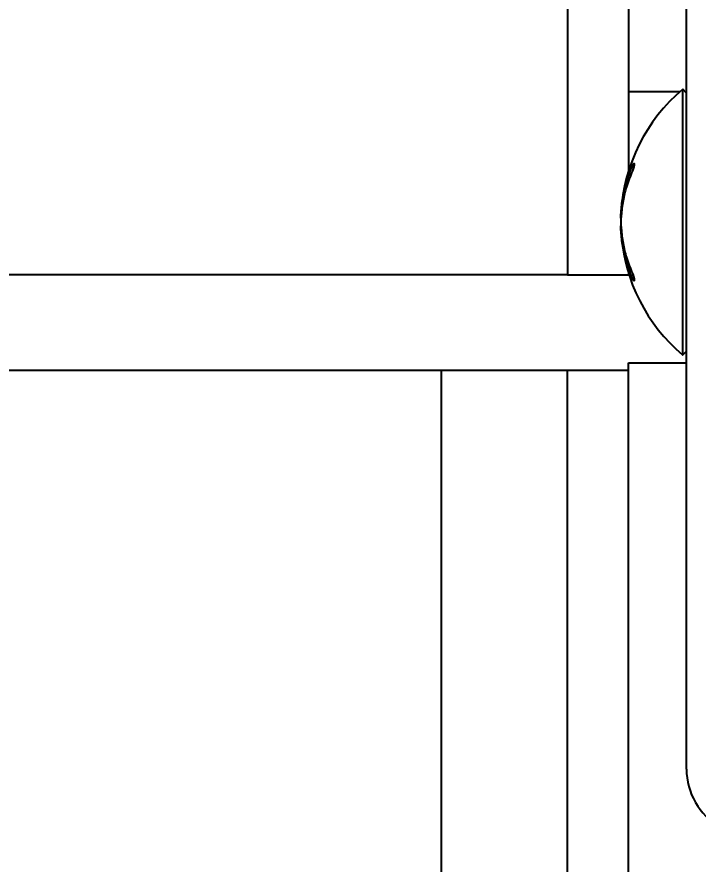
# Model space of a CAD drawing. Header units: millimetres. Extents: x 1293 to 41893, y 1011 to 26911.
# Drawn here: x 17958.5 to 18029.6, y 14595.3 to 14683.7 of the extents above; entities that cross this region are included whole.
import ezdxf

# ---------------------------------------------------------------- set-up
doc = ezdxf.new("R2010")
doc.units = ezdxf.units.MM
doc.header["$LTSCALE"] = 50
for name, color, linetype in [('CAPA_1', 7, 'Continuous'), ('CLIP_BAR', 5, 'Continuous'), ('PASILLOS', 2, 'Continuous')]:
    doc.layers.add(name, color=color, linetype=linetype)
doc.styles.add('SLDTEXTSTYLE0', font='TXT', dxfattribs={"width": 0.75})
doc.dimstyles.new('SLDDIMSTYLE0', dxfattribs={"dimtxt": 100, "dimasz": 100, "dimexe": 0, "dimexo": 0.0625, "dimgap": 25, "dimtad": 2, "dimdec": 0, "dimrnd": 1e-09, "dimzin": 12, "dimdsep": 46, "dimtxsty": 'SLDTEXTSTYLE0', "dimsah": 1, "dimcen": 0.09, "dimadec": 0, "dimazin": 3, "dimtfac": 1, "dimtdec": 0, "dimtofl": 0, "dimtmove": 0, "dimatfit": 3, "dimfxl": 1, "dimfrac": 2, "dimtolj": 1, "dimtzin": 12, "dimarcsym": 0})

# ---------------------------------------------------------------- blocks, each defined once
blk = doc.blocks.new('_D_14')
at = {"layer": 'CAPA_1', "transparency": 16777216}
for p, q in [((18071.792, 17936.065), (18755.522, 17936.065)), ((18705.522, 17936.065), (18705.522, 13669.207)), ((18071.317, 13669.207), (18755.522, 13669.207))]:
    blk.add_line(p, q, dxfattribs=at)
for points in [[(18705.522, 17936.065), (18690.137, 17836.065), (18720.907, 17836.065)], [(18705.522, 13669.207), (18720.907, 13769.207), (18690.137, 13769.207)]]:
    blk.add_solid(points, dxfattribs=at)
at = {"layer": 'CAPA_1', "transparency": 16777216, "insert": (18576.615, 15654.859), "char_height": 100, "attachment_point": 1, "rotation": 90, "style": 'SLDTEXTSTYLE0'}
blk.add_mtext('4267', dxfattribs=at)

msp = doc.modelspace()

# ---------------------------------------------------------------- linework, layer by layer
at = {"color": 7, "linetype": 'Continuous', "lineweight": 25}
for p, q in [((18015.9628232, 16948.440389), (18015.9628232, 14656.832389)), ((18022.3128232, 16938.9467784), (18022.3128232, 14667.6449997)), ((18022.3128232, 14656.9952784), (18022.3128232, 14656.832389)), ((18015.9628232, 14656.832389), (10191.3758232, 14656.832389)), ((18015.9628232, 14656.832389), (18022.3128232, 14656.832389))]:
    msp.add_line(p, q, dxfattribs=at)
at = {"layer": 'CLIP_BAR', "linetype": 'Continuous', "lineweight": 25}
for p, q in [((18028.3688232, 14605.245389), (18028.3688232, 14718.315389)), ((18028.3688232, 14675.782139), (18027.9774057, 14676.1735565)), ((18027.9774057, 14648.4667215), (18027.9774057, 14676.1735565)), ((18022.9619285, 14668.1190333), (18022.7249876, 14668.2016694)), ((18022.960263, 14656.5167448), (18022.7232985, 14656.4340445)), ((18027.9774057, 14648.4667215), (18028.3688232, 14648.858139))]:
    msp.add_line(p, q, dxfattribs=at)
for centre, radius, start, end in [((18039.5889684, 14662.320139), 18.0781452, 130.071396495, 176.827505141), ((18028.1148232, 14675.959939), 0.254, 122.752675764, 130.071396496), ((18039.5889684, 14662.320139), 18.0781452, 176.827505141, 184.063480468), ((18039.5889684, 14662.320139), 18.0781452, 184.063480468, 229.928603505), ((18028.1148232, 14648.680339), 0.254, 229.928603505, 237.247324236), ((18035.3338232, 14605.245389), 6.965, 180, 239.871682504)]:
    msp.add_arc(centre, radius, start, end, dxfattribs=at)
for points, knots in [([(18022.7249876, 14668.2016694), (18022.7486236, 14668.2494635), (18022.7841537, 14668.3213085), (18022.8282078, 14668.3925566), (18022.8667516, 14668.4367879), (18022.8994591, 14668.4347349), (18022.9142716, 14668.3803887), (18022.9122785, 14668.3063921), (18022.9025751, 14668.2384471), (18022.8842331, 14668.1582833), (18022.8301249, 14667.9685392), (18022.7717231, 14667.8037489), (18022.724207, 14667.6696744)], [0, 0, 0, 0, 0.1233524476, 0.1854260276, 0.2439658661, 0.3733248258, 0.5051333537, 0.5686087787, 0.6258152448, 0.6800887999, 0.7397181001, 1, 1, 1, 1]), ([(18022.724207, 14667.6696744), (18022.5036897, 14667.1208138), (18022.0900178, 14666.0911971), (18021.7082951, 14664.5218533), (18021.6030175, 14663.503144), (18021.5501272, 14662.9913558)], [0, 0, 0, 0, 0.3622869742, 0.6796201183, 1, 1, 1, 1]), ([(18021.5509813, 14663.5223933), (18021.6042239, 14664.0364052), (18021.7131817, 14665.0882993), (18022.1011374, 14666.6573129), (18022.5160029, 14667.6843226), (18022.7249876, 14668.2016694)], [0, 0, 0, 0, 0.32168253469, 0.65830376378, 1, 1, 1, 1]), ([(18021.5501272, 14662.9913558), (18021.5460864, 14662.9397429), (18021.5399077, 14662.860822), (18021.5330122, 14662.7831765), (18021.5267045, 14662.7333387), (18021.5210372, 14662.7303978), (18021.5188864, 14662.7819906), (18021.5195661, 14662.8561185), (18021.5212034, 14662.9245062), (18021.5239745, 14663.0079734), (18021.5317493, 14663.2061768), (18021.5423809, 14663.3809836), (18021.5509813, 14663.5223933)], [0, 0, 0, 0, 0.123368602, 0.1886422488, 0.2439426824, 0.3732877385, 0.5051248159, 0.5674942331, 0.6258510014, 0.6783000254, 0.7397612934, 1, 1, 1, 1]), ([(18021.5505332, 14661.1251331), (18021.5464877, 14661.1877645), (18021.5403011, 14661.2835434), (18021.5333654, 14661.4159949), (18021.526988, 14661.55086), (18021.5211877, 14661.7051852), (18021.5188772, 14661.8275425), (18021.5194264, 14661.8913649), (18021.5209754, 14661.9145878), (18021.523667, 14661.9110343), (18021.5312955, 14661.855364), (18021.5418478, 14661.7445335), (18021.5503858, 14661.6548587)], [0, 0, 0, 0, 0.1233644554, 0.1886546926, 0.2439470423, 0.3732984996, 0.5051378893, 0.5675093418, 0.6258690154, 0.6783817095, 0.7397731574, 1, 1, 1, 1]), ([(18021.5503858, 14661.6548587), (18021.6035624, 14661.140414), (18021.7087165, 14660.1231253), (18022.0901981, 14658.5451117), (18022.5029615, 14657.5128915), (18022.7243164, 14656.9593371)], [0, 0, 0, 0, 0.3217684512, 0.6362810523, 1, 1, 1, 1]), ([(18022.7232985, 14656.4340445), (18022.5145733, 14656.9530751), (18022.0998531, 14657.9843471), (18021.7122618, 14659.560223), (18021.6035634, 14660.6120044), (18021.5505332, 14661.1251331)], [0, 0, 0, 0, 0.3416380652, 0.6788073385, 1, 1, 1, 1]), ([(18022.7243164, 14656.9593371), (18022.7479323, 14656.900206), (18022.7834347, 14656.8113123), (18022.827442, 14656.6859495), (18022.8659415, 14656.5569454), (18022.8985887, 14656.4064845), (18022.9133491, 14656.2867864), (18022.911328, 14656.2232826), (18022.9016339, 14656.1992383), (18022.883253, 14656.200545), (18022.8419929, 14656.2375464), (18022.7841946, 14656.3283223), (18022.7385614, 14656.4075465), (18022.7232985, 14656.4340445)], [0, 0, 0, 0, 0.1233089467, 0.1853740606, 0.2438770605, 0.3731752579, 0.5049401333, 0.5684101705, 0.6256089207, 0.6798663298, 0.7394683179, 0.9128601792, 1, 1, 1, 1])]:
    msp.add_open_spline(points, degree=3, knots=knots, dxfattribs=at)
at = {"layer": 'PASILLOS', "linetype": 'Continuous', "lineweight": 25}
for p, q in [((18022.3128232, 14675.938389), (18027.6993678, 14675.938389)), ((18028.2125732, 14675.938389), (18028.3688232, 14675.938389)), ((18022.3128232, 14646.832389), (18022.3128232, 14647.622389)), ((18022.3128232, 14647.622389), (18028.3688232, 14647.622389)), ((18002.7878232, 14646.832389), (16226.3128232, 14646.832389)), ((18002.7878232, 13732.432389), (18002.7878232, 14646.832389)), ((18012.7878232, 14646.832389), (18002.7878232, 14646.832389)), ((18015.9628232, 14646.832389), (18012.7878232, 14646.832389)), ((18022.3128232, 14646.832389), (18015.9628232, 14646.832389)), ((18015.9628232, 13723.182389), (18015.9628232, 14646.832389)), ((18022.3128232, 13724.4822844), (18022.3128232, 14646.832389))]:
    msp.add_line(p, q, dxfattribs=at)

# ---------------------------------------------------------------- dimensions: what is measured, and where the dimension line sits
at = {"layer": 'CAPA_1'}
dim = msp.add_linear_dim(base=(18705.5220747, 13669.207389), p1=(18008.2918232, 17936.065389), p2=(18007.8168232, 13669.207389), angle=90, dimstyle='SLDDIMSTYLE0', dxfattribs=at)
dim.commit()
dim.dimension.update_dxf_attribs({"geometry": '_D_14', "text_midpoint": (18705.5220747, 15802.636389), "dimtype": 160})

doc.saveas('drawing.dxf')
